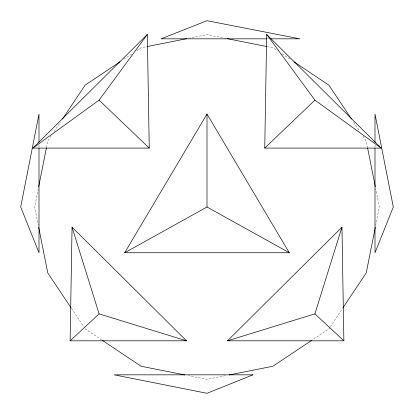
<?xml version="1.0" encoding="UTF-8"?>
<svg xmlns="http://www.w3.org/2000/svg" width="414" height="414" viewBox="0 0 414 414"><rect width="100%" height="100%" fill="white"/><g stroke="black" fill="none" stroke-linecap="round" stroke-linejoin="round"><path stroke-width="0.31" stroke-dasharray="2.07 1.55" d="M38.311 188.608L34.652 207L38.311 225.392M46.513 147.389L47.77 141.045L51.005 136.206M375.689 225.392L379.348 207L375.689 188.608M54.239 131.367L60.346 122.228M329.942 327.257L328.866 328.866L312.203 340.003M330.305 326.718L342.518 308.435M123.843 59.269L131.906 53.882M136.744 50.648L141.045 47.77L146.753 46.637M188.608 38.311L207 34.652L225.392 38.311M225.392 375.689L207 379.348L188.608 375.689M267.532 38.828L268.821 38.828M267.247 46.637L272.955 47.77L277.256 50.648M282.094 53.882L290.157 59.269M101.797 340.003L85.134 328.866L84.058 327.257M353.654 122.228L359.761 131.367M362.995 136.206L366.23 141.045L367.487 147.389M71.482 308.435L83.695 326.718M375.001 145.003L375.001 147.586M38.999 145.003L38.999 147.586"/><path stroke-width="0.62" d="M124.702 252.752L207 207L207 114.036L289.298 252.752L124.702 252.752L207 114.036M70.121 340.81L72.057 227.177L186.512 340.81L70.121 340.81L99.091 313.859L186.512 340.81M264.743 148.088L266.678 34.455L381.134 148.088L264.743 148.088L314.909 100.141L381.134 148.088M38.688 186.709L46.384 148.021M375.312 227.291L366.23 272.955L342.875 307.902M227.488 340.81L314.909 313.859L341.948 227.177L227.488 340.81L343.879 340.81L341.948 227.177M62.504 119.004L85.134 85.134L120.081 61.784M32.866 148.088L99.091 100.141L147.322 34.455L149.257 148.088L32.866 148.088L147.322 34.455M311.664 340.365L272.955 366.23L229.196 374.929M147.389 46.513L186.709 38.688M266.885 38.828L161.072 38.828L207 20.7L299.793 38.828L270.756 38.828M227.291 38.688L266.611 46.513M184.804 374.929L141.045 366.23L102.336 340.365M207 207L289.298 252.752M293.919 61.784L328.866 85.134L351.496 119.004M314.909 313.859L343.879 340.81M99.091 100.141L149.257 148.088M266.678 34.455L314.909 100.141M71.125 307.902L47.77 272.955L38.688 227.291M72.057 227.177L99.091 313.859M367.616 148.021L375.312 186.709M375.001 142.426L375.001 114.036L393.3 207L375.001 252.752L375.001 148.233M38.999 142.426L38.999 114.036L20.7 207L38.999 252.752L38.999 148.233M252.928 374.83L207 393.3L114.207 374.83L252.928 374.83"/></g></svg>
